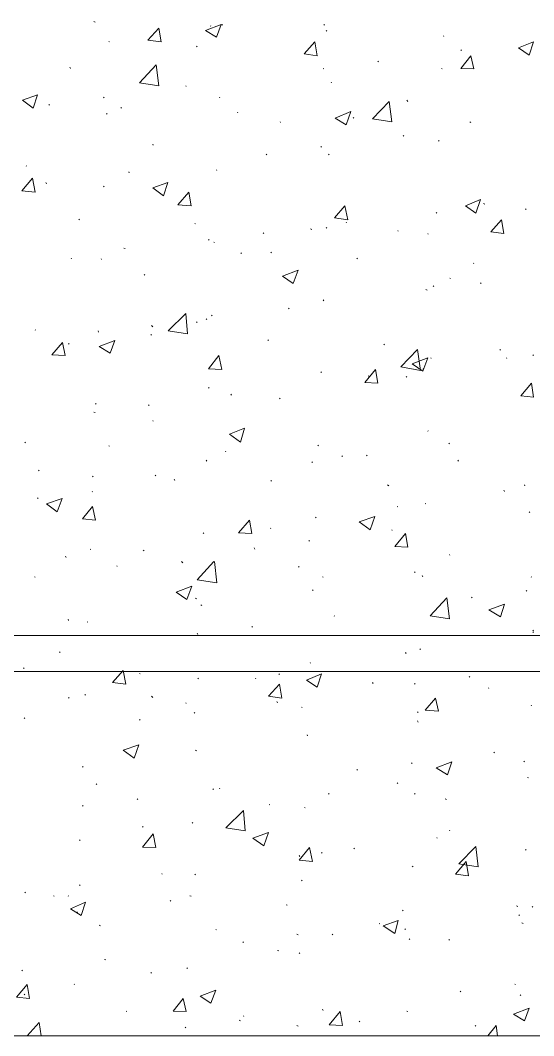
# Model space of a CAD drawing. Header units: millimetres. Extents: x 2928 to 3112, y 1220 to 1280.
# Drawn here: x 2964.497 to 2965.923, y 1240.79 to 1243.607 of the extents above; entities that cross this region are included whole.
import ezdxf

# ---------------------------------------------------------------- set-up
doc = ezdxf.new("R2010")
doc.units = ezdxf.units.MM

msp = doc.modelspace()

# ---------------------------------------------------------------- linework, layer by layer
at = {"color": 253, "linetype": 'Continuous', "lineweight": 5, "true_color": 0x9a9a9a}
for points in [[(2940.97965, 1262.56226), (2981.54689, 1262.56226), (2981.54689, 1240.79028), (2940.97965, 1240.79028)], [(2941.98633, 1261.55224), (2980.53854, 1261.55224), (2980.53854, 1241.8003), (2941.98633, 1241.8003)]]:
    msp.add_lwpolyline(points, close=True, dxfattribs=at)
msp.add_lwpolyline([(2961.3116, 1241.9003), (2980.43854, 1241.9003), (2980.43854, 1247.74538), (2972.27343, 1247.74538), (2972.27343, 1256.61384), (2980.43854, 1256.61384), (2980.43854, 1261.45224), (2961.3116, 1261.45224), (2961.3116, 1249.1904)], dxfattribs=at)
at = {"color": 92, "linetype": 'Continuous', "lineweight": 13, "true_color": 0x00b800}
for points in [[(2964.70498, 1243.60199), (2964.70165, 1243.60365), (2964.70165, 1243.60365)], [(2964.85165, 1243.55199), (2964.88165, 1243.58532), (2964.88165, 1243.58532)], [(2964.88832, 1243.54699), (2964.88165, 1243.58532), (2964.88165, 1243.58532)], [(2965.01166, 1243.57865), (2965.05499, 1243.59532), (2965.05499, 1243.59532)], [(2965.01166, 1243.57865), (2965.04166, 1243.56032), (2965.04166, 1243.56032)], [(2965.02666, 1243.59032), (2965.02499, 1243.59199), (2965.02499, 1243.59199)], [(2965.04166, 1243.56032), (2965.05499, 1243.59532), (2965.05499, 1243.59532)], [(2965.05832, 1243.59365), (2965.05666, 1243.59532), (2965.05666, 1243.59532)], [(2965.34166, 1243.59365), (2965.33999, 1243.59532), (2965.33999, 1243.59532)], [(2965.34833, 1243.57699), (2965.34666, 1243.57865), (2965.34666, 1243.57865)], [(2964.74499, 1243.54699), (2964.74332, 1243.54865), (2964.74332, 1243.54865)], [(2964.85165, 1243.55199), (2964.88832, 1243.54699), (2964.88832, 1243.54699)], [(2965.67333, 1243.56199), (2965.67167, 1243.56365), (2965.67167, 1243.56365)], [(2964.98832, 1243.53365), (2964.98666, 1243.53532), (2964.98666, 1243.53532)], [(2965.28499, 1243.51365), (2965.31499, 1243.54699), (2965.31499, 1243.54699)], [(2965.32166, 1243.50865), (2965.31499, 1243.54699), (2965.31499, 1243.54699)], [(2965.72167, 1243.52365), (2965.72, 1243.52532), (2965.72, 1243.52532)], [(2965.88, 1243.53032), (2965.92167, 1243.54699), (2965.92167, 1243.54699)], [(2965.88, 1243.53032), (2965.91, 1243.51032), (2965.91, 1243.51032)], [(2965.91, 1243.51032), (2965.92167, 1243.54699), (2965.92167, 1243.54699)], [(2965.28499, 1243.51365), (2965.32166, 1243.50865), (2965.32166, 1243.50865)], [(2965.49166, 1243.49199), (2965.49, 1243.49365), (2965.49, 1243.49365)], [(2965.72, 1243.47365), (2965.74833, 1243.50865), (2965.74833, 1243.50865)], [(2965.75667, 1243.47199), (2965.74833, 1243.50865), (2965.74833, 1243.50865)], [(2964.63665, 1243.47365), (2964.63498, 1243.47699), (2964.63498, 1243.47699)], [(2964.82832, 1243.43365), (2964.87499, 1243.48365), (2964.87499, 1243.48365)], [(2964.88165, 1243.42532), (2964.87499, 1243.48365), (2964.87499, 1243.48365)], [(2965.33999, 1243.47199), (2965.33833, 1243.47365), (2965.33833, 1243.47365)], [(2965.66833, 1243.47199), (2965.66667, 1243.47365), (2965.66667, 1243.47365)], [(2965.72, 1243.47365), (2965.75667, 1243.47199), (2965.75667, 1243.47199)], [(2965.36166, 1243.43365), (2965.35999, 1243.43532), (2965.35999, 1243.43532)], [(2964.82832, 1243.43365), (2964.88165, 1243.42532), (2964.88165, 1243.42532)], [(2964.95832, 1243.42365), (2964.95665, 1243.42532), (2964.95665, 1243.42532)], [(2964.50332, 1243.38532), (2964.54498, 1243.40032), (2964.54498, 1243.40032)], [(2964.50332, 1243.38532), (2964.53332, 1243.36365), (2964.53332, 1243.36365)], [(2964.53332, 1243.36365), (2964.54498, 1243.40032), (2964.54498, 1243.40032)], [(2964.72999, 1243.39198), (2964.72832, 1243.39365), (2964.72832, 1243.39365)], [(2965.05166, 1243.39198), (2965.04999, 1243.39365), (2965.04999, 1243.39365)], [(2965.475, 1243.33365), (2965.52166, 1243.38198), (2965.52166, 1243.38198)], [(2965.52833, 1243.32532), (2965.52166, 1243.38198), (2965.52166, 1243.38198)], [(2965.57333, 1243.38198), (2965.57, 1243.38532), (2965.57, 1243.38532)], [(2964.57832, 1243.37198), (2964.57665, 1243.37365), (2964.57665, 1243.37365)], [(2964.77832, 1243.36365), (2964.77665, 1243.36532), (2964.77665, 1243.36532)], [(2965.10166, 1243.35032), (2965.09999, 1243.35198), (2965.09999, 1243.35198)], [(2965.37166, 1243.33532), (2965.41499, 1243.35365), (2965.41499, 1243.35365)], [(2965.40166, 1243.31698), (2965.41499, 1243.35365), (2965.41499, 1243.35365)], [(2964.73832, 1243.34698), (2964.73665, 1243.34865), (2964.73665, 1243.34865)], [(2965.21999, 1243.32365), (2965.21833, 1243.32532), (2965.21833, 1243.32532)], [(2965.37166, 1243.33532), (2965.40166, 1243.31698), (2965.40166, 1243.31698)], [(2965.42333, 1243.33532), (2965.42166, 1243.33698), (2965.42166, 1243.33698)], [(2965.475, 1243.33365), (2965.52833, 1243.32532), (2965.52833, 1243.32532)], [(2965.74833, 1243.32365), (2965.745, 1243.32532), (2965.745, 1243.32532)], [(2965.56166, 1243.28532), (2965.56, 1243.28698), (2965.56, 1243.28698)], [(2965.66, 1243.27198), (2965.65833, 1243.27365), (2965.65833, 1243.27365)], [(2964.86665, 1243.26032), (2964.86499, 1243.26365), (2964.86499, 1243.26365)], [(2965.33333, 1243.25532), (2965.33166, 1243.25698), (2965.33166, 1243.25698)], [(2965.18166, 1243.23365), (2965.17999, 1243.23532), (2965.17999, 1243.23532)], [(2965.35499, 1243.23365), (2965.35333, 1243.23532), (2965.35333, 1243.23532)], [(2964.51498, 1243.20198), (2964.51332, 1243.20365), (2964.51332, 1243.20365)], [(2964.79999, 1243.18365), (2964.79832, 1243.18698), (2964.79832, 1243.18698)], [(2965.04332, 1243.19032), (2965.04166, 1243.19198), (2965.04166, 1243.19198)], [(2964.50165, 1243.13365), (2964.53165, 1243.16865), (2964.53165, 1243.16865)], [(2964.53832, 1243.13031), (2964.53165, 1243.16865), (2964.53165, 1243.16865)], [(2964.56998, 1243.15365), (2964.56832, 1243.15698), (2964.56832, 1243.15698)], [(2964.86499, 1243.14198), (2964.90665, 1243.15698), (2964.90665, 1243.15698)], [(2964.89499, 1243.12031), (2964.90665, 1243.15698), (2964.90665, 1243.15698)], [(2964.50165, 1243.13365), (2964.53832, 1243.13031), (2964.53832, 1243.13031)], [(2964.72999, 1243.14531), (2964.72832, 1243.14698), (2964.72832, 1243.14698)], [(2964.86499, 1243.14198), (2964.89499, 1243.12031), (2964.89499, 1243.12031)], [(2964.93499, 1243.09531), (2964.96499, 1243.13031), (2964.96499, 1243.13031)], [(2964.97166, 1243.09198), (2964.96499, 1243.13031), (2964.96499, 1243.13031)], [(2965.73333, 1243.09198), (2965.775, 1243.11031), (2965.775, 1243.11031)], [(2965.76167, 1243.07198), (2965.775, 1243.11031), (2965.775, 1243.11031)], [(2965.78667, 1243.09698), (2965.78333, 1243.09865), (2965.78333, 1243.09865)], [(2964.93499, 1243.09531), (2964.97166, 1243.09198), (2964.97166, 1243.09198)], [(2965.36999, 1243.05865), (2965.39833, 1243.09198), (2965.39833, 1243.09198)], [(2965.40666, 1243.05365), (2965.39833, 1243.09198), (2965.39833, 1243.09198)], [(2965.65333, 1243.07198), (2965.65166, 1243.07365), (2965.65166, 1243.07365)], [(2965.73333, 1243.09198), (2965.76167, 1243.07198), (2965.76167, 1243.07198)], [(2965.90167, 1243.08198), (2965.9, 1243.08365), (2965.9, 1243.08365)], [(2964.66165, 1243.05365), (2964.65998, 1243.05531), (2964.65998, 1243.05531)], [(2964.98332, 1243.04198), (2964.98166, 1243.04365), (2964.98166, 1243.04365)], [(2965.36999, 1243.05865), (2965.40666, 1243.05365), (2965.40666, 1243.05365)], [(2965.40333, 1243.04531), (2965.40166, 1243.04698), (2965.40166, 1243.04698)], [(2965.80333, 1243.02031), (2965.83333, 1243.05365), (2965.83333, 1243.05365)], [(2965.84, 1243.01531), (2965.83333, 1243.05365), (2965.83333, 1243.05365)], [(2965.17332, 1243.01531), (2965.17166, 1243.01698), (2965.17166, 1243.01698)], [(2965.30666, 1243.02698), (2965.30333, 1243.02865), (2965.30333, 1243.02865)], [(2965.34833, 1243.03031), (2965.34666, 1243.03198), (2965.34666, 1243.03198)], [(2965.54666, 1243.02198), (2965.545, 1243.02365), (2965.545, 1243.02365)], [(2965.63, 1243.01365), (2965.62833, 1243.01531), (2965.62833, 1243.01531)], [(2965.80333, 1243.02031), (2965.84, 1243.01531), (2965.84, 1243.01531)], [(2965.02166, 1242.99698), (2965.01999, 1242.99865), (2965.01999, 1242.99865)], [(2965.03666, 1242.99031), (2965.03499, 1242.99198), (2965.03499, 1242.99198)], [(2964.78832, 1242.97365), (2964.78499, 1242.97531), (2964.78499, 1242.97531)], [(2965.11166, 1242.96031), (2965.10999, 1242.96198), (2965.10999, 1242.96198)], [(2965.19499, 1242.96198), (2965.19332, 1242.96365), (2965.19332, 1242.96365)], [(2964.63998, 1242.94531), (2964.63832, 1242.94698), (2964.63832, 1242.94698)], [(2964.72332, 1242.94365), (2964.72165, 1242.94531), (2964.72165, 1242.94531)], [(2965.43333, 1242.94531), (2965.43166, 1242.94698), (2965.43166, 1242.94698)], [(2965.75667, 1242.93198), (2965.755, 1242.93365), (2965.755, 1242.93365)], [(2964.84332, 1242.90031), (2964.84165, 1242.90198), (2964.84165, 1242.90198)], [(2965.22499, 1242.89698), (2965.26833, 1242.91364), (2965.26833, 1242.91364)], [(2965.25499, 1242.87698), (2965.26833, 1242.91364), (2965.26833, 1242.91364)], [(2965.22499, 1242.89698), (2965.25499, 1242.87698), (2965.25499, 1242.87698)], [(2965.69167, 1242.89031), (2965.69, 1242.89198), (2965.69, 1242.89198)], [(2965.77667, 1242.87698), (2965.775, 1242.87864), (2965.775, 1242.87864)], [(2965.62666, 1242.85864), (2965.62333, 1242.86031), (2965.62333, 1242.86031)], [(2965.645, 1242.86864), (2965.64333, 1242.87031), (2965.64333, 1242.87031)], [(2965.33999, 1242.83031), (2965.33833, 1242.83198), (2965.33833, 1242.83198)], [(2965.33999, 1242.82864), (2965.33833, 1242.83031), (2965.33833, 1242.83031)], [(2964.90832, 1242.74531), (2964.95665, 1242.79364), (2964.95665, 1242.79364)], [(2964.96166, 1242.73698), (2964.95665, 1242.79364), (2964.95665, 1242.79364)], [(2965.02999, 1242.78698), (2965.02832, 1242.78864), (2965.02832, 1242.78864)], [(2965.24333, 1242.80698), (2965.24166, 1242.80864), (2965.24166, 1242.80864)], [(2964.86499, 1242.75698), (2964.86165, 1242.76031), (2964.86165, 1242.76031)], [(2964.98832, 1242.76864), (2964.98666, 1242.77031), (2964.98666, 1242.77031)], [(2965.01499, 1242.77698), (2965.01332, 1242.77864), (2965.01332, 1242.77864)], [(2964.53998, 1242.74698), (2964.53832, 1242.74864), (2964.53832, 1242.74864)], [(2964.71498, 1242.74198), (2964.71332, 1242.74531), (2964.71332, 1242.74531)], [(2964.86165, 1242.73364), (2964.85999, 1242.73531), (2964.85999, 1242.73531)], [(2964.90832, 1242.74531), (2964.96166, 1242.73698), (2964.96166, 1242.73698)], [(2964.58498, 1242.67864), (2964.61498, 1242.71364), (2964.61498, 1242.71364)], [(2964.62165, 1242.67697), (2964.61498, 1242.71364), (2964.61498, 1242.71364)], [(2964.63332, 1242.70864), (2964.63165, 1242.71031), (2964.63165, 1242.71031)], [(2964.71665, 1242.70198), (2964.75999, 1242.71864), (2964.75999, 1242.71864)], [(2964.74665, 1242.68364), (2964.75999, 1242.71864), (2964.75999, 1242.71864)], [(2965.18666, 1242.71864), (2965.18499, 1242.72031), (2965.18499, 1242.72031)], [(2965.50833, 1242.70698), (2965.50666, 1242.70864), (2965.50666, 1242.70864)], [(2964.58498, 1242.67864), (2964.62165, 1242.67697), (2964.62165, 1242.67697)], [(2964.71665, 1242.70198), (2964.74665, 1242.68364), (2964.74665, 1242.68364)], [(2965.01999, 1242.64031), (2965.04832, 1242.67697), (2965.04832, 1242.67697)], [(2965.05666, 1242.63864), (2965.04832, 1242.67697), (2965.04832, 1242.67697)], [(2965.55333, 1242.64531), (2965.6, 1242.69364), (2965.6, 1242.69364)], [(2965.60833, 1242.63531), (2965.6, 1242.69364), (2965.6, 1242.69364)], [(2965.83, 1242.69197), (2965.82833, 1242.69364), (2965.82833, 1242.69364)], [(2965.92167, 1242.67697), (2965.92, 1242.67864), (2965.92, 1242.67864)], [(2965.585, 1242.65364), (2965.62833, 1242.67031), (2965.62833, 1242.67031)], [(2965.585, 1242.65364), (2965.615, 1242.63364), (2965.615, 1242.63364)], [(2965.615, 1242.63364), (2965.62833, 1242.67031), (2965.62833, 1242.67031)], [(2965.63833, 1242.66864), (2965.63666, 1242.67031), (2965.63666, 1242.67031)], [(2965.84833, 1242.66864), (2965.84667, 1242.67031), (2965.84667, 1242.67031)], [(2965.01999, 1242.64031), (2965.05666, 1242.63864), (2965.05666, 1242.63864)], [(2965.33333, 1242.63031), (2965.33166, 1242.63197), (2965.33166, 1242.63197)], [(2965.45333, 1242.60197), (2965.48333, 1242.63864), (2965.48333, 1242.63864)], [(2965.46666, 1242.61864), (2965.46333, 1242.62031), (2965.46333, 1242.62031)], [(2965.49, 1242.60031), (2965.48333, 1242.63864), (2965.48333, 1242.63864)], [(2965.55333, 1242.64531), (2965.60833, 1242.63531), (2965.60833, 1242.63531)], [(2965.57, 1242.61697), (2965.56833, 1242.61864), (2965.56833, 1242.61864)], [(2965.61666, 1242.63864), (2965.615, 1242.64031), (2965.615, 1242.64031)], [(2965.45333, 1242.60197), (2965.49, 1242.60031), (2965.49, 1242.60031)], [(2965.88667, 1242.56531), (2965.91667, 1242.60031), (2965.91667, 1242.60031)], [(2965.92167, 1242.56197), (2965.91667, 1242.60031), (2965.91667, 1242.60031)], [(2965.02166, 1242.58697), (2965.01999, 1242.58864), (2965.01999, 1242.58864)], [(2965.08332, 1242.56697), (2965.08166, 1242.57031), (2965.08166, 1242.57031)], [(2965.88667, 1242.56531), (2965.92167, 1242.56197), (2965.92167, 1242.56197)], [(2964.70832, 1242.54197), (2964.70665, 1242.54364), (2964.70665, 1242.54364)], [(2964.85499, 1242.53864), (2964.85332, 1242.54031), (2964.85332, 1242.54031)], [(2965.21833, 1242.55697), (2965.21666, 1242.55864), (2965.21666, 1242.55864)], [(2964.70498, 1242.51864), (2964.70165, 1242.52031), (2964.70165, 1242.52031)], [(2964.86665, 1242.49531), (2964.86499, 1242.49697), (2964.86499, 1242.49697)], [(2965.07832, 1242.45864), (2965.11999, 1242.47531), (2965.11999, 1242.47531)], [(2965.07832, 1242.45864), (2965.10832, 1242.43697), (2965.10832, 1242.43697)], [(2965.10832, 1242.43697), (2965.11999, 1242.47531), (2965.11999, 1242.47531)], [(2965.63, 1242.46697), (2965.62833, 1242.46864), (2965.62833, 1242.46864)], [(2964.51165, 1242.4353), (2964.50998, 1242.43697), (2964.50998, 1242.43697)], [(2964.74499, 1242.4253), (2964.74332, 1242.42697), (2964.74332, 1242.42697)], [(2965.32499, 1242.42697), (2965.32333, 1242.42864), (2965.32333, 1242.42864)], [(2965.68833, 1242.43197), (2965.68667, 1242.43364), (2965.68667, 1242.43364)], [(2965.06832, 1242.4103), (2965.06666, 1242.41197), (2965.06666, 1242.41197)], [(2965.39166, 1242.39697), (2965.38999, 1242.39864), (2965.38999, 1242.39864)], [(2965.46, 1242.39864), (2965.45833, 1242.4003), (2965.45833, 1242.4003)], [(2965.01499, 1242.38364), (2965.01332, 1242.38697), (2965.01332, 1242.38697)], [(2965.30833, 1242.3803), (2965.30666, 1242.38197), (2965.30666, 1242.38197)], [(2965.71333, 1242.38364), (2965.71167, 1242.38697), (2965.71167, 1242.38697)], [(2964.54998, 1242.35697), (2964.54832, 1242.35864), (2964.54832, 1242.35864)], [(2964.69998, 1242.3403), (2964.69832, 1242.34197), (2964.69832, 1242.34197)], [(2964.87332, 1242.34364), (2964.87165, 1242.3453), (2964.87165, 1242.3453)], [(2964.92665, 1242.3303), (2964.92499, 1242.33364), (2964.92499, 1242.33364)], [(2965.19499, 1242.32864), (2965.19332, 1242.3303), (2965.19332, 1242.3303)], [(2965.52, 1242.3153), (2965.51666, 1242.31864), (2965.51666, 1242.31864)], [(2965.89834, 1242.3153), (2965.89667, 1242.31864), (2965.89667, 1242.31864)], [(2964.54665, 1242.2803), (2964.54498, 1242.28197), (2964.54498, 1242.28197)], [(2964.69832, 1242.29864), (2964.69665, 1242.3003), (2964.69665, 1242.3003)], [(2965.84167, 1242.3003), (2965.84, 1242.30364), (2965.84, 1242.30364)], [(2964.56998, 1242.2653), (2964.61332, 1242.2803), (2964.61332, 1242.2803)], [(2964.56998, 1242.2653), (2964.59998, 1242.24364), (2964.59998, 1242.24364)], [(2964.59998, 1242.24364), (2964.61332, 1242.2803), (2964.61332, 1242.2803)], [(2964.66998, 1242.22363), (2964.69832, 1242.25864), (2964.69832, 1242.25864)], [(2964.70665, 1242.2203), (2964.69832, 1242.25864), (2964.69832, 1242.25864)], [(2965.545, 1242.25697), (2965.54333, 1242.25864), (2965.54333, 1242.25864)], [(2965.62333, 1242.2653), (2965.62166, 1242.26697), (2965.62166, 1242.26697)], [(2965.31833, 1242.22697), (2965.31666, 1242.22864), (2965.31666, 1242.22864)], [(2965.43833, 1242.2153), (2965.48166, 1242.2303), (2965.48166, 1242.2303)], [(2965.46833, 1242.19363), (2965.48166, 1242.2303), (2965.48166, 1242.2303)], [(2965.91167, 1242.24197), (2965.91, 1242.24364), (2965.91, 1242.24364)], [(2964.66998, 1242.22363), (2964.70665, 1242.2203), (2964.70665, 1242.2203)], [(2965.10332, 1242.1853), (2965.13332, 1242.2203), (2965.13332, 1242.2203)], [(2965.13999, 1242.18363), (2965.13332, 1242.2203), (2965.13332, 1242.2203)], [(2965.19332, 1242.19697), (2965.19166, 1242.19863), (2965.19166, 1242.19863)], [(2965.43833, 1242.2153), (2965.46833, 1242.19363), (2965.46833, 1242.19363)], [(2965.00666, 1242.18363), (2965.00499, 1242.1853), (2965.00499, 1242.1853)], [(2965.10332, 1242.1853), (2965.13999, 1242.18363), (2965.13999, 1242.18363)], [(2965.53, 1242.19197), (2965.52833, 1242.19363), (2965.52833, 1242.19363)], [(2965.53666, 1242.14697), (2965.56666, 1242.18363), (2965.56666, 1242.18363)], [(2965.57333, 1242.1453), (2965.56666, 1242.18363), (2965.56666, 1242.18363)], [(2964.69332, 1242.13863), (2964.69165, 1242.1403), (2964.69165, 1242.1403)], [(2965.14832, 1242.1403), (2965.14666, 1242.14363), (2965.14666, 1242.14363)], [(2965.29999, 1242.16197), (2965.29833, 1242.16363), (2965.29833, 1242.16363)], [(2965.53666, 1242.14697), (2965.57333, 1242.1453), (2965.57333, 1242.1453)], [(2964.62498, 1242.11697), (2964.62332, 1242.1203), (2964.62332, 1242.1203)], [(2964.84165, 1242.1353), (2964.83832, 1242.13697), (2964.83832, 1242.13697)], [(2965.69, 1242.12363), (2965.68833, 1242.1253), (2965.68833, 1242.1253)], [(2964.76665, 1242.09197), (2964.76499, 1242.09363), (2964.76499, 1242.09363)], [(2964.94832, 1242.10197), (2964.94499, 1242.1053), (2964.94499, 1242.1053)], [(2964.98832, 1242.0553), (2965.03499, 1242.1053), (2965.03499, 1242.1053)], [(2965.04332, 1242.04697), (2965.03666, 1242.1053), (2965.03666, 1242.1053)], [(2965.27166, 1242.0903), (2965.26999, 1242.09197), (2965.26999, 1242.09197)], [(2964.53832, 1242.06197), (2964.53665, 1242.06363), (2964.53665, 1242.06363)], [(2964.98832, 1242.0553), (2965.04332, 1242.04697), (2965.04332, 1242.04697)], [(2965.33833, 1242.06197), (2965.33666, 1242.06363), (2965.33666, 1242.06363)], [(2965.59333, 1242.0753), (2965.59166, 1242.07697), (2965.59166, 1242.07697)], [(2965.615, 1242.06363), (2965.61333, 1242.06697), (2965.61333, 1242.06697)], [(2965.91667, 1242.06197), (2965.915, 1242.06363), (2965.915, 1242.06363)], [(2964.92999, 1242.0203), (2964.97332, 1242.03697), (2964.97332, 1242.03697)], [(2964.95999, 1242.0003), (2964.97332, 1242.03697), (2964.97332, 1242.03697)], [(2965.30999, 1242.0253), (2965.30833, 1242.02697), (2965.30833, 1242.02697)], [(2964.92999, 1242.0203), (2964.95999, 1242.0003), (2964.95999, 1242.0003)], [(2964.98666, 1242.00197), (2964.98332, 1242.00363), (2964.98332, 1242.00363)], [(2965.635, 1241.9553), (2965.68167, 1242.0053), (2965.68167, 1242.0053)], [(2965.68833, 1241.94696), (2965.68167, 1242.0053), (2965.68167, 1242.0053)], [(2965.75167, 1242.0053), (2965.75, 1242.00697), (2965.75, 1242.00697)], [(2965.90334, 1242.02363), (2965.90167, 1242.0253), (2965.90167, 1242.0253)], [(2965.00166, 1241.98363), (2964.99832, 1241.9853), (2964.99832, 1241.9853)], [(2965.79833, 1241.97196), (2965.84167, 1241.98696), (2965.84167, 1241.98696)], [(2965.79833, 1241.97196), (2965.83, 1241.95196), (2965.83, 1241.95196)], [(2965.83, 1241.95196), (2965.84167, 1241.98696), (2965.84167, 1241.98696)], [(2964.63165, 1241.94196), (2964.62998, 1241.9453), (2964.62998, 1241.9453)], [(2965.36999, 1241.95363), (2965.36833, 1241.9553), (2965.36833, 1241.9553)], [(2965.635, 1241.9553), (2965.68833, 1241.94696), (2965.68833, 1241.94696)], [(2964.68498, 1241.93696), (2964.68332, 1241.93863), (2964.68332, 1241.93863)], [(2965.14166, 1241.92363), (2965.13999, 1241.9253), (2965.13999, 1241.9253)], [(2965.92167, 1241.91363), (2965.92, 1241.9153), (2965.92, 1241.9153)], [(2964.98999, 1241.90363), (2964.98832, 1241.90696), (2964.98832, 1241.90696)], [(2965.92167, 1241.90863), (2965.92, 1241.9103), (2965.92, 1241.9103)], [(2965.60833, 1241.86196), (2965.60666, 1241.86363), (2965.60666, 1241.86363)], [(2964.60832, 1241.85363), (2964.60665, 1241.8553), (2964.60665, 1241.8553)], [(2965.56833, 1241.8503), (2965.56666, 1241.85363), (2965.56666, 1241.85363)], [(2964.50832, 1241.80863), (2964.50665, 1241.8103), (2964.50665, 1241.8103)], [(2964.75332, 1241.7703), (2964.78332, 1241.80363), (2964.78332, 1241.80363)], [(2964.78999, 1241.7653), (2964.78332, 1241.80363), (2964.78332, 1241.80363)], [(2965.30333, 1241.82363), (2965.30166, 1241.8253), (2965.30166, 1241.8253)], [(2964.82999, 1241.79363), (2964.82832, 1241.7953), (2964.82832, 1241.7953)], [(2964.99166, 1241.7803), (2964.98999, 1241.78196), (2964.98999, 1241.78196)], [(2965.15166, 1241.7803), (2965.14999, 1241.78196), (2965.14999, 1241.78196)], [(2965.21666, 1241.79196), (2965.21499, 1241.79363), (2965.21499, 1241.79363)], [(2965.29166, 1241.77696), (2965.33333, 1241.79363), (2965.33333, 1241.79363)], [(2965.29166, 1241.77696), (2965.32166, 1241.75696), (2965.32166, 1241.75696)], [(2965.32166, 1241.75696), (2965.33333, 1241.79363), (2965.33333, 1241.79363)], [(2965.745, 1241.7853), (2965.74333, 1241.78696), (2965.74333, 1241.78696)], [(2964.75332, 1241.7703), (2964.78999, 1241.7653), (2964.78999, 1241.7653)], [(2965.18666, 1241.73196), (2965.21666, 1241.7653), (2965.21666, 1241.7653)], [(2965.22333, 1241.72696), (2965.21666, 1241.7653), (2965.21666, 1241.7653)], [(2965.47666, 1241.76696), (2965.475, 1241.7703), (2965.475, 1241.7703)], [(2965.59333, 1241.7653), (2965.59166, 1241.76696), (2965.59166, 1241.76696)], [(2965.79833, 1241.75363), (2965.79667, 1241.75529), (2965.79667, 1241.75529)], [(2964.63332, 1241.72696), (2964.63165, 1241.72863), (2964.63165, 1241.72863)], [(2964.67832, 1241.73529), (2964.67665, 1241.73696), (2964.67665, 1241.73696)], [(2964.86499, 1241.72863), (2964.86165, 1241.73196), (2964.86165, 1241.73196)], [(2965.18666, 1241.73196), (2965.22333, 1241.72696), (2965.22333, 1241.72696)], [(2965.62166, 1241.69363), (2965.65, 1241.72696), (2965.65, 1241.72696)], [(2965.65833, 1241.69029), (2965.65, 1241.72696), (2965.65, 1241.72696)], [(2964.95832, 1241.71196), (2964.95665, 1241.71363), (2964.95665, 1241.71363)], [(2965.21166, 1241.71363), (2965.20999, 1241.71696), (2965.20999, 1241.71696)], [(2965.27999, 1241.70029), (2965.27833, 1241.70196), (2965.27833, 1241.70196)], [(2965.62166, 1241.69363), (2965.65833, 1241.69029), (2965.65833, 1241.69029)], [(2965.91667, 1241.70529), (2965.915, 1241.70696), (2965.915, 1241.70696)], [(2964.50998, 1241.67029), (2964.50832, 1241.67196), (2964.50832, 1241.67196)], [(2964.82999, 1241.66529), (2964.82832, 1241.66696), (2964.82832, 1241.66696)], [(2964.98166, 1241.68529), (2964.97999, 1241.68696), (2964.97999, 1241.68696)], [(2965.60166, 1241.68696), (2965.6, 1241.68863), (2965.6, 1241.68863)], [(2965.60166, 1241.66029), (2965.6, 1241.66363), (2965.6, 1241.66363)], [(2965.29499, 1241.62196), (2965.29333, 1241.62529), (2965.29333, 1241.62529)], [(2964.78332, 1241.58196), (2964.82665, 1241.59696), (2964.82665, 1241.59696)], [(2964.78332, 1241.58196), (2964.81332, 1241.56029), (2964.81332, 1241.56029)], [(2964.81332, 1241.56029), (2964.82665, 1241.59696), (2964.82665, 1241.59696)], [(2964.98666, 1241.58029), (2964.98332, 1241.58196), (2964.98332, 1241.58196)], [(2965.81333, 1241.57529), (2965.81167, 1241.57696), (2965.81167, 1241.57696)], [(2965.65166, 1241.53363), (2965.695, 1241.55029), (2965.695, 1241.55029)], [(2965.68333, 1241.51362), (2965.695, 1241.55029), (2965.695, 1241.55029)], [(2965.89667, 1241.55029), (2965.895, 1241.55196), (2965.895, 1241.55196)], [(2964.67165, 1241.53529), (2964.66998, 1241.53696), (2964.66998, 1241.53696)], [(2965.43333, 1241.52696), (2965.43166, 1241.52863), (2965.43166, 1241.52863)], [(2965.585, 1241.54529), (2965.58333, 1241.54696), (2965.58333, 1241.54696)], [(2965.65166, 1241.53363), (2965.68333, 1241.51362), (2965.68333, 1241.51362)], [(2965.545, 1241.49029), (2965.54333, 1241.49196), (2965.54333, 1241.49196)], [(2965.90834, 1241.50529), (2965.905, 1241.50696), (2965.905, 1241.50696)], [(2964.70998, 1241.48696), (2964.70832, 1241.48862), (2964.70832, 1241.48862)], [(2965.03332, 1241.47362), (2965.03166, 1241.47529), (2965.03166, 1241.47529)], [(2965.05166, 1241.47529), (2965.04999, 1241.47696), (2965.04999, 1241.47696)], [(2964.82332, 1241.44529), (2964.82165, 1241.44696), (2964.82165, 1241.44696)], [(2965.35499, 1241.46029), (2965.35333, 1241.46196), (2965.35333, 1241.46196)], [(2965.59333, 1241.46029), (2965.59166, 1241.46196), (2965.59166, 1241.46196)], [(2965.68, 1241.44529), (2965.67667, 1241.44696), (2965.67667, 1241.44696)], [(2964.67165, 1241.42696), (2964.66998, 1241.42862), (2964.66998, 1241.42862)], [(2965.06832, 1241.36696), (2965.11666, 1241.41529), (2965.11666, 1241.41529)], [(2965.12166, 1241.35862), (2965.11666, 1241.41529), (2965.11666, 1241.41529)], [(2965.18999, 1241.43029), (2965.18832, 1241.43196), (2965.18832, 1241.43196)], [(2965.28833, 1241.42196), (2965.28666, 1241.42362), (2965.28666, 1241.42362)], [(2964.97666, 1241.38029), (2964.97499, 1241.38196), (2964.97499, 1241.38196)], [(2964.83832, 1241.36862), (2964.83665, 1241.37029), (2964.83665, 1241.37029)], [(2965.06832, 1241.36696), (2965.12166, 1241.35862), (2965.12166, 1241.35862)], [(2965.14332, 1241.33862), (2965.18666, 1241.35362), (2965.18666, 1241.35362)], [(2965.17332, 1241.31696), (2965.18666, 1241.35362), (2965.18666, 1241.35362)], [(2965.69, 1241.35862), (2965.68833, 1241.36029), (2965.68833, 1241.36029)], [(2964.66332, 1241.33196), (2964.66165, 1241.33362), (2964.66165, 1241.33362)], [(2964.83665, 1241.31362), (2964.86665, 1241.35029), (2964.86665, 1241.35029)], [(2964.87332, 1241.31196), (2964.86665, 1241.35029), (2964.86665, 1241.35029)], [(2965.14332, 1241.33862), (2965.17332, 1241.31696), (2965.17332, 1241.31696)], [(2965.655, 1241.33862), (2965.65333, 1241.34029), (2965.65333, 1241.34029)], [(2964.83665, 1241.31362), (2964.87332, 1241.31196), (2964.87332, 1241.31196)], [(2965.27166, 1241.27695), (2965.29999, 1241.31196), (2965.29999, 1241.31196)], [(2965.30833, 1241.27362), (2965.29999, 1241.31196), (2965.29999, 1241.31196)], [(2965.33499, 1241.29696), (2965.33333, 1241.29862), (2965.33333, 1241.29862)], [(2965.42499, 1241.30862), (2965.42333, 1241.31029), (2965.42333, 1241.31029)], [(2965.715, 1241.26695), (2965.76167, 1241.31529), (2965.76167, 1241.31529)], [(2965.76833, 1241.25862), (2965.76167, 1241.31529), (2965.76167, 1241.31529)], [(2965.90167, 1241.30529), (2965.9, 1241.30696), (2965.9, 1241.30696)], [(2965.27333, 1241.28695), (2965.27166, 1241.29029), (2965.27166, 1241.29029)], [(2965.27166, 1241.27695), (2965.30833, 1241.27362), (2965.30833, 1241.27362)], [(2965.705, 1241.23862), (2965.735, 1241.27362), (2965.735, 1241.27362)], [(2965.715, 1241.26695), (2965.76833, 1241.25862), (2965.76833, 1241.25862)], [(2965.74167, 1241.23362), (2965.735, 1241.27362), (2965.735, 1241.27362)], [(2964.89165, 1241.23862), (2964.88999, 1241.24029), (2964.88999, 1241.24029)], [(2964.98332, 1241.23695), (2964.98166, 1241.23862), (2964.98166, 1241.23862)], [(2965.58833, 1241.25862), (2965.585, 1241.26029), (2965.585, 1241.26029)], [(2965.705, 1241.23862), (2965.74167, 1241.23362), (2965.74167, 1241.23362)], [(2965.27999, 1241.22029), (2965.27833, 1241.22195), (2965.27833, 1241.22195)], [(2964.51165, 1241.18695), (2964.50998, 1241.18862), (2964.50998, 1241.18862)], [(2964.66332, 1241.20695), (2964.66165, 1241.20862), (2964.66165, 1241.20862)], [(2964.59165, 1241.17695), (2964.58998, 1241.17862), (2964.58998, 1241.17862)], [(2964.63165, 1241.17695), (2964.62998, 1241.17862), (2964.62998, 1241.17862)], [(2964.63665, 1241.14195), (2964.67832, 1241.16029), (2964.67832, 1241.16029)], [(2964.66665, 1241.12362), (2964.67832, 1241.16029), (2964.67832, 1241.16029)], [(2964.91499, 1241.16362), (2964.91332, 1241.16529), (2964.91332, 1241.16529)], [(2964.97166, 1241.17695), (2964.96832, 1241.17862), (2964.96832, 1241.17862)], [(2964.63665, 1241.14195), (2964.66665, 1241.12362), (2964.66665, 1241.12362)], [(2964.65665, 1241.13195), (2964.65498, 1241.13362), (2964.65498, 1241.13362)], [(2965.23833, 1241.15195), (2965.23499, 1241.15362), (2965.23499, 1241.15362)], [(2965.56, 1241.13695), (2965.55833, 1241.13862), (2965.55833, 1241.13862)], [(2965.87833, 1241.14862), (2965.875, 1241.15029), (2965.875, 1241.15029)], [(2965.92, 1241.14695), (2965.91834, 1241.14862), (2965.91834, 1241.14862)], [(2965.495, 1241.10029), (2965.49333, 1241.10195), (2965.49333, 1241.10195)], [(2965.505, 1241.09529), (2965.54666, 1241.11029), (2965.54666, 1241.11029)], [(2965.53666, 1241.07362), (2965.54666, 1241.11029), (2965.54666, 1241.11029)], [(2965.88333, 1241.12362), (2965.88167, 1241.12529), (2965.88167, 1241.12529)], [(2965.89333, 1241.10195), (2965.89, 1241.10362), (2965.89, 1241.10362)], [(2964.71998, 1241.09529), (2964.71665, 1241.09695), (2964.71665, 1241.09695)], [(2965.04166, 1241.08362), (2965.03999, 1241.08529), (2965.03999, 1241.08529)], [(2965.26833, 1241.07029), (2965.26499, 1241.07195), (2965.26499, 1241.07195)], [(2965.36499, 1241.07029), (2965.36333, 1241.07195), (2965.36333, 1241.07195)], [(2965.505, 1241.09529), (2965.53666, 1241.07362), (2965.53666, 1241.07362)], [(2965.56666, 1241.08529), (2965.565, 1241.08695), (2965.565, 1241.08695)], [(2965.11666, 1241.04862), (2965.11499, 1241.05028), (2965.11499, 1241.05028)], [(2965.57833, 1241.05695), (2965.57666, 1241.05862), (2965.57666, 1241.05862)], [(2965.68833, 1241.05528), (2965.68667, 1241.05695), (2965.68667, 1241.05695)], [(2965.21499, 1241.02528), (2965.21166, 1241.02695), (2965.21166, 1241.02695)], [(2965.27333, 1241.01862), (2965.27166, 1241.02028), (2965.27166, 1241.02028)], [(2964.73499, 1241.00028), (2964.73165, 1241.00195), (2964.73165, 1241.00195)], [(2964.50332, 1240.97028), (2964.50165, 1240.97195), (2964.50165, 1240.97195)], [(2964.86165, 1240.96362), (2964.85999, 1240.96528), (2964.85999, 1240.96528)], [(2964.96166, 1240.97695), (2964.95999, 1240.97862), (2964.95999, 1240.97862)], [(2964.48665, 1240.89695), (2964.51665, 1240.93195), (2964.51665, 1240.93195)], [(2964.52332, 1240.89362), (2964.51665, 1240.93195), (2964.51665, 1240.93195)], [(2964.64832, 1240.93195), (2964.64665, 1240.93362), (2964.64665, 1240.93362)], [(2965.87167, 1240.93195), (2965.87, 1240.93362), (2965.87, 1240.93362)], [(2964.50998, 1240.90362), (2964.50832, 1240.90528), (2964.50832, 1240.90528)], [(2964.99666, 1240.90028), (2965.03999, 1240.91695), (2965.03999, 1240.91695)], [(2964.99666, 1240.90028), (2965.02666, 1240.88028), (2965.02666, 1240.88028)], [(2965.02666, 1240.88028), (2965.03999, 1240.91695), (2965.03999, 1240.91695)], [(2965.72, 1240.91195), (2965.71833, 1240.91362), (2965.71833, 1240.91362)], [(2965.88667, 1240.90195), (2965.885, 1240.90362), (2965.885, 1240.90362)], [(2964.48665, 1240.89695), (2964.52332, 1240.89362), (2964.52332, 1240.89362)], [(2964.92165, 1240.85862), (2964.94999, 1240.89362), (2964.94999, 1240.89362)], [(2964.95832, 1240.85695), (2964.94999, 1240.89362), (2964.94999, 1240.89362)], [(2964.79332, 1240.85695), (2964.79165, 1240.85862), (2964.79165, 1240.85862)], [(2964.92165, 1240.85862), (2964.95832, 1240.85695), (2964.95832, 1240.85695)], [(2965.11832, 1240.84362), (2965.11666, 1240.84528), (2965.11666, 1240.84528)], [(2965.33833, 1240.86028), (2965.33666, 1240.86362), (2965.33666, 1240.86362)], [(2965.35499, 1240.82028), (2965.38499, 1240.85695), (2965.38499, 1240.85695)], [(2965.39166, 1240.81861), (2965.38499, 1240.85695), (2965.38499, 1240.85695)], [(2965.57333, 1240.85695), (2965.57, 1240.85862), (2965.57, 1240.85862)], [(2965.86667, 1240.85028), (2965.91, 1240.86695), (2965.91, 1240.86695)], [(2965.86667, 1240.85028), (2965.89667, 1240.83195), (2965.89667, 1240.83195)], [(2965.89667, 1240.83195), (2965.91, 1240.86695), (2965.91, 1240.86695)], [(2964.51665, 1240.79028), (2964.54998, 1240.82695), (2964.54998, 1240.82695)], [(2964.55498, 1240.79028), (2964.54998, 1240.82695), (2964.54998, 1240.82695)], [(2965.10832, 1240.83195), (2965.10499, 1240.83362), (2965.10499, 1240.83362)], [(2965.26833, 1240.81695), (2965.26499, 1240.81861), (2965.26499, 1240.81861)], [(2965.35499, 1240.82028), (2965.39166, 1240.81861), (2965.39166, 1240.81861)], [(2965.44, 1240.82862), (2965.43833, 1240.83028), (2965.43833, 1240.83028)], [(2965.76167, 1240.81695), (2965.76, 1240.81861), (2965.76, 1240.81861)], [(2965.795, 1240.79028), (2965.81833, 1240.81861), (2965.81833, 1240.81861)], [(2965.82167, 1240.79028), (2965.81833, 1240.81861), (2965.81833, 1240.81861)], [(2964.95665, 1240.81195), (2964.95499, 1240.81361), (2964.95499, 1240.81361)]]:
    msp.add_lwpolyline(points, dxfattribs=at)

doc.saveas('drawing.dxf')
